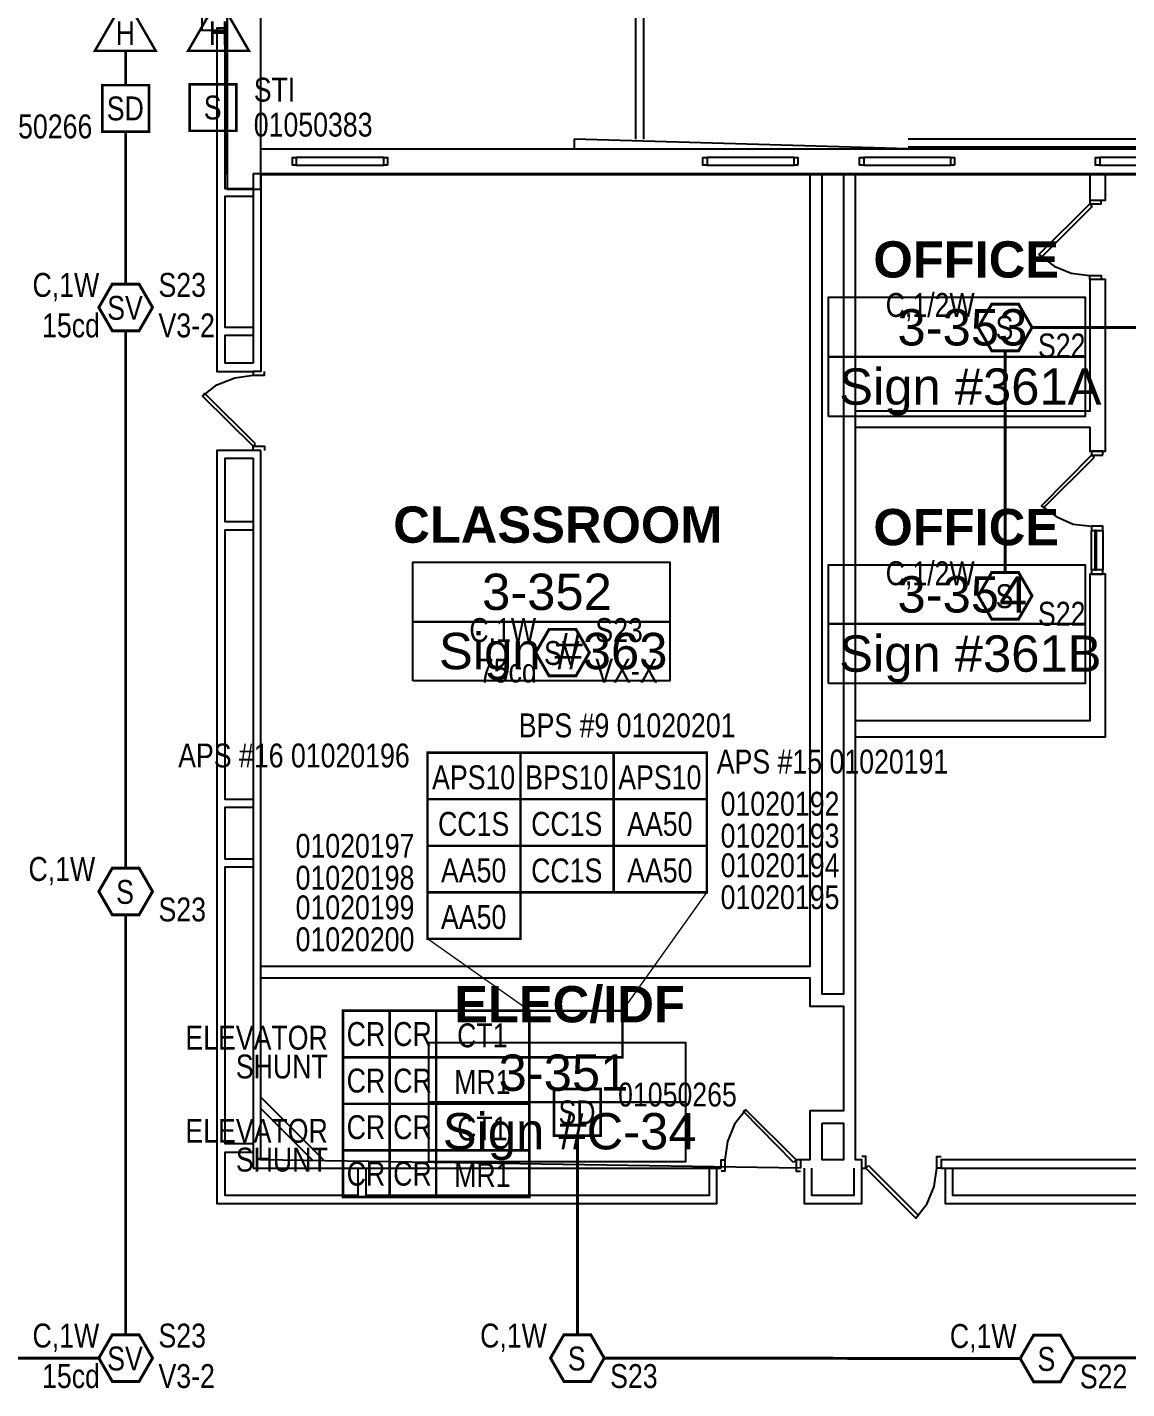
# Model space of a CAD drawing. Header units: inches. Extents: x 10004 to 17737, y 28227 to 35905.
# Drawn here: x 13058 to 13610, y 29377 to 30061 of the extents above; entities that cross this region are included whole.
import ezdxf
from ezdxf.enums import TextEntityAlignment as Align

# ---------------------------------------------------------------- set-up
doc = ezdxf.new("R2010")
doc.units = ezdxf.units.IN
doc.header["$LTSCALE"] = 0.25
doc.header["$MEASUREMENT"] = 0
for name, color, linetype in [('AMPLIFIER', 1, 'Continuous'), ('BACKGROUND', 8, 'Continuous'), ('CL-TEXT', 3, 'Continuous'), ('CONDUIT', 6, 'Continuous'), ('DOOR HOLDER', 1, 'Continuous'), ('MONITOR MODULE', 1, 'Continuous'), ('POWER SUPPLY', 1, 'Continuous'), ('PULL STATION', 1, 'Continuous'), ('RELAY MODULES', 1, 'Continuous'), ('SIGNAL MODULE', 1, 'Continuous'), ('SMOKE DETECTOR', 1, 'Continuous'), ('SPEAKER', 1, 'Continuous'), ('SPEAKER STROBE', 1, 'Continuous')]:
    doc.layers.add(name, color=color, linetype=linetype)
doc.styles.add('Arial', font='arial.ttf', dxfattribs={"width": 0.8})
doc.styles.add('ESSCOE_TEXT', font='arial.ttf', dxfattribs={"width": 0.8, "height": 12})
doc.styles.add('PDF Arial', font='arial.ttf')
doc.styles.add('PDF Arial Bold', font='arialbd.ttf')

# ---------------------------------------------------------------- blocks, each defined once
blk = doc.blocks.new('GC-S7')
at = {"layer": 'SPEAKER', "const_width": 1.46}
blk.add_lwpolyline([(13.83, 0.21), (7.08, 11.9), (-6.42, 11.9), (-13.17, 0.21), (-6.42, -11.49), (7.08, -11.49)], close=True, dxfattribs=at)
at = {"layer": 'SPEAKER', "style": 'Arial', "width": 0.8}
blk.add_text('S', height=12, dxfattribs=at).set_placement((0, 0), align=Align.MIDDLE)
for tag, p in [('C', (-14.98, 11.52)), ('1/2W', (-14.65, -8.82))]:
    blk.add_attdef(tag, text='', height=12, dxfattribs=at).set_placement(p, align=Align.MIDDLE_RIGHT)
blk.add_attdef('Speaker_Circuit', text='', height=12, dxfattribs=at).set_placement((16.8, -8.82), align=Align.MIDDLE_LEFT)
blk = doc.blocks.new('SIGA-278')
at = {"layer": 'PULL STATION', "const_width": 1.3}
blk.add_lwpolyline([(-11.5, -11.68), (-11.5, 11.7), (11.89, 11.7), (11.89, -11.68)], close=True, dxfattribs=at)
at = {"layer": 'PULL STATION', "style": 'Arial', "width": 0.8}
blk.add_text('S', height=12, dxfattribs=at).set_placement((0, 0), align=Align.MIDDLE)
for tag, p in [('ADDRESS', (20.64, 8.96)), ('ZONE', (20.64, -8.58))]:
    blk.add_attdef(tag, text='', height=12, dxfattribs=at).set_placement(p, align=Align.MIDDLE_LEFT)
blk.add_attdef('SUBSCRIPT', text='', height=12, dxfattribs=at).set_placement((-16.56, -9.02), align=Align.MIDDLE_RIGHT)
blk = doc.blocks.new('150X-AQN5')
at = {"layer": 'DOOR HOLDER', "const_width": 1.25}
blk.add_lwpolyline([(15.26, -8.81), (0, 17.63), (-15.26, -8.81)], close=True, dxfattribs=at)
at = {"layer": 'DOOR HOLDER', "style": 'Arial', "width": 0.8}
blk.add_text('H', height=12, dxfattribs=at).set_placement((0, 0), align=Align.MIDDLE)
blk.add_attdef('SUBSCRIPT', text='', height=12, dxfattribs=at).set_placement((11.35, 10.49), align=Align.MIDDLE_LEFT)
blk = doc.blocks.new('SIGA-PD')
at = {"layer": 'SMOKE DETECTOR', "const_width": 1.3}
blk.add_lwpolyline([(-11.5, -11.68), (-11.5, 11.7), (11.89, 11.7), (11.89, -11.68)], close=True, dxfattribs=at)
at = {"layer": 'SMOKE DETECTOR', "style": 'Arial', "width": 0.8}
blk.add_text('SD', height=12, dxfattribs=at).set_placement((0, 0), align=Align.MIDDLE)
for tag, p in [('ADDRESS', (20.64, 8.96)), ('ZONE', (20.64, -8.58))]:
    blk.add_attdef(tag, text='', height=12, dxfattribs=at).set_placement(p, align=Align.MIDDLE_LEFT)
blk.add_attdef('SUBSCRIPT', text='', height=12, dxfattribs=at).set_placement((-16.56, -9.02), align=Align.MIDDLE_RIGHT)
blk = doc.blocks.new('GC-S7VM')
at = {"layer": 'SPEAKER STROBE', "const_width": 1.46}
blk.add_lwpolyline([(13.83, 0.21), (7.08, 11.9), (-6.42, 11.9), (-13.17, 0.21), (-6.42, -11.49), (7.08, -11.49)], close=True, dxfattribs=at)
at = {"layer": 'SPEAKER STROBE', "style": 'Arial', "width": 0.8}
blk.add_text('SV', height=12, dxfattribs=at).set_placement((0, 0), align=Align.MIDDLE)
for tag, p in [('C', (-12.95, 11.52)), ('CANDELA', (-12.62, -8.82)), ('1/2W', (-12.62, -29.16))]:
    blk.add_attdef(tag, text='', height=12, dxfattribs=at).set_placement(p, align=Align.MIDDLE_RIGHT)
for tag, p in [('Speaker_Circuit', (16.8, 11.52)), ('Visual_Circuit', (16.8, -8.82))]:
    blk.add_attdef(tag, text='', height=12, dxfattribs=at).set_placement(p, align=Align.MIDDLE_LEFT)
blk = doc.blocks.new('APS10A')
at = {"layer": 'POWER SUPPLY', "const_width": 1.25}
blk.add_lwpolyline([(-23.19, 12.37), (23.58, 12.37), (23.58, -11.01), (-23.19, -11.01)], close=True, dxfattribs=at)
at = {"layer": 'POWER SUPPLY', "style": 'Arial', "width": 0.8}
blk.add_text('APS10', height=12, dxfattribs=at).set_placement((0, 0), align=Align.MIDDLE)
for tag, p in [('SUBSCRIPT', (27.61, 10.97)), ('PANEL_#', (27.61, -9.66))]:
    blk.add_attdef(tag, text='', height=12, dxfattribs=at).set_placement(p, align=Align.MIDDLE_LEFT)
blk = doc.blocks.new('SIGA-CC1S')
at = {"layer": 'SIGNAL MODULE', "const_width": 1.25}
blk.add_lwpolyline([(-23.19, 12.37), (23.58, 12.37), (23.58, -11.01), (-23.19, -11.01)], close=True, dxfattribs=at)
at = {"layer": 'SIGNAL MODULE', "style": 'Arial', "width": 0.8}
blk.add_text('CC1S', height=12, dxfattribs=at).set_placement((0, 0), align=Align.MIDDLE)
for tag, p in [('ADDRESS', (28.76, 11.59)), ('SUBSCRIPT', (28.76, -10.75))]:
    blk.add_attdef(tag, text='', height=12, dxfattribs=at).set_placement(p, align=Align.MIDDLE_LEFT)
blk = doc.blocks.new('SIGA-AA50')
at = {"layer": 'AMPLIFIER', "const_width": 1.25}
blk.add_lwpolyline([(-23.19, 12.37), (23.58, 12.37), (23.58, -11.01), (-23.19, -11.01)], close=True, dxfattribs=at)
at = {"layer": 'AMPLIFIER', "style": 'Arial', "width": 0.8}
blk.add_text('AA50', height=12, dxfattribs=at).set_placement((0, 0), align=Align.MIDDLE)
blk.add_attdef('SUBSCRIPT', text='', height=12, dxfattribs=at).set_placement((27.61, 10.97), align=Align.MIDDLE_LEFT)
blk = doc.blocks.new('BPS10A')
at = {"layer": 'POWER SUPPLY', "const_width": 1.25}
blk.add_lwpolyline([(-23.19, 12.37), (23.58, 12.37), (23.58, -11.01), (-23.19, -11.01)], close=True, dxfattribs=at)
at = {"layer": 'POWER SUPPLY', "style": 'Arial', "width": 0.8}
blk.add_text('BPS10', height=12, dxfattribs=at).set_placement((0, 0), align=Align.MIDDLE)
for tag, p in [('SUBSCRIPT', (27.61, 10.97)), ('PANEL_#', (27.61, -9.66))]:
    blk.add_attdef(tag, text='', height=12, dxfattribs=at).set_placement(p, align=Align.MIDDLE_LEFT)
blk = doc.blocks.new('MR101-C')
at = {"layer": 'RELAY MODULES', "const_width": 1.25}
blk.add_lwpolyline([(-23.19, 12.37), (23.58, 12.37), (23.58, -11.01), (-23.19, -11.01)], close=True, dxfattribs=at)
at = {"layer": 'RELAY MODULES', "style": 'Arial', "width": 0.8}
blk.add_text('MR1', height=12, dxfattribs=at).set_placement((0, 0), align=Align.MIDDLE)
blk = doc.blocks.new('SIGA-CT1')
at = {"layer": 'MONITOR MODULE', "const_width": 1.25}
blk.add_lwpolyline([(-23.19, 12.37), (23.58, 12.37), (23.58, -11.01), (-23.19, -11.01)], close=True, dxfattribs=at)
at = {"layer": 'MONITOR MODULE', "style": 'Arial', "width": 0.8}
blk.add_text('CT1', height=12, dxfattribs=at).set_placement((0, 0), align=Align.MIDDLE)
blk = doc.blocks.new('SIGA-CR')
at = {"layer": 'RELAY MODULES', "const_width": 1.3}
blk.add_lwpolyline([(-11.5, -11.68), (-11.5, 11.7), (11.89, 11.7), (11.89, -11.68)], close=True, dxfattribs=at)
at = {"layer": 'RELAY MODULES', "style": 'Arial', "width": 0.8}
blk.add_text('CR', height=12, dxfattribs=at).set_placement((0, 0), align=Align.MIDDLE)
for tag, p in [('ADDRESS', (20.64, 8.96)), ('ZONE', (20.64, -8.58))]:
    blk.add_attdef(tag, text='', height=12, dxfattribs=at).set_placement(p, align=Align.MIDDLE_LEFT)
blk.add_attdef('SUBSCRIPT', text='', height=12, dxfattribs=at).set_placement((-16.56, -9.02), align=Align.MIDDLE_RIGHT)

msp = doc.modelspace()

# ---------------------------------------------------------------- linework, layer by layer
at = {"lineweight": 0}
for p, q in [((13356.97, 29567.23), (13399.29, 29626.73)), ((13310.2, 29567.23), (13258.99, 29603.35))]:
    msp.add_line(p, q, dxfattribs=at)
at = {"layer": 'BACKGROUND', "ltscale": 3.935}
msp.add_lwpolyline([(14220.19, 31259.91), (14220.19, 29987.16), (13175.23, 29987.16)], dxfattribs=at)
at = {"layer": 'BACKGROUND', "ltscale": 3.136667}
msp.add_lwpolyline([(13175.23, 29979.84), (13176.19, 30948.01)], dxfattribs=at)
at = {"layer": 'BACKGROUND'}
for points in [[(13367.66, 30005), (13367.66, 30600.76), (13363.51, 30600.76), (13363.51, 30005)], [(13500.51, 30001.18), (13878.03, 30001.18), (13878.03, 30000.23), (14052.93, 30000.23), (14052.93, 30005), (14008.97, 30005), (14008.97, 30600.44), (14004.82, 30600.44), (14004.82, 30005), (13878.03, 30005), (13500.51, 30005)], [(14203.3, 29987.8), (14203.3, 29999.91), (13175.23, 29999.91), (13175.23, 30206.35), (13180.97, 30206.35), (13180.97, 30210.17), (13180.97, 30206.35), (13182.88, 30206.35), (13182.88, 30210.17), (13180.97, 30210.17), (13180.97, 30320.72), (13180.97, 30324.86), (13175.23, 30324.86), (13175.23, 30320.72)], [(13158.35, 30095.8), (13151.02, 30095.8), (13146.88, 30095.8), (13146.88, 30072.86), (13145.6, 30072.86), (13145.6, 30059.8), (13158.35, 30059.8), (13158.35, 30072.86), (13151.02, 30072.86), (13151.02, 30091.66), (13158.35, 30091.66)], [(13171.41, 29980.15), (13157.39, 29980.15), (13157.39, 30060.76), (13153.25, 30060.76), (13153.25, 29976.33), (13153.25, 29888.4), (13157.39, 29888.4), (13171.41, 29888.4)], [(13332.61, 30005), (13332.61, 30000.23), (13500.51, 30000.23)], [(13237.04, 29995.77), (13193.07, 29995.77)], [(13443.16, 29995.77), (13399.51, 29995.77)], [(13521.85, 29995.77), (13478.21, 29995.77)], [(13640.36, 29995.77), (13596.72, 29995.77)], [(13171.41, 29987.8), (13175.23, 29987.8), (13175.23, 29888.4), (13171.41, 29888.4), (13171.41, 29886.49), (13177.14, 29886.49), (13177.14, 29888.4)], [(13468.01, 29987.8), (13468.01, 29575.55), (13457.18, 29575.55), (13457.18, 29987.16), (13451.13, 29987.16), (13451.13, 29589.57), (13175.23, 29589.57)], [(13193.07, 29991.94), (13237.04, 29991.94)], [(13399.51, 29991.94), (13443.16, 29991.94)], [(13478.21, 29991.94), (13521.85, 29991.94)], [(13591.62, 29987.8), (13591.62, 29974.42), (13599.59, 29974.42), (13599.59, 29987.8)], [(13596.72, 29991.94), (13640.36, 29991.94)], [(13158.35, 29979.84), (13175.23, 29979.84)], [(13171.41, 29910.38), (13157.39, 29910.38), (13157.39, 29976.33), (13171.41, 29976.33)], [(13591.62, 29974.42), (13591.62, 29972.51), (13597.36, 29972.51), (13597.36, 29974.42)], [(13566.13, 29947.02), (13573.78, 29941.29), (13582.38, 29937.78), (13591.62, 29936.51)], [(13474.06, 29860.37), (13591.62, 29860.37), (13591.62, 29848.26), (13599.59, 29848.26), (13599.59, 29934.6), (13591.62, 29934.6), (13591.62, 29868.33), (13474.06, 29868.33)], [(13591.62, 29934.6), (13591.62, 29936.51), (13597.36, 29936.51), (13597.36, 29934.6)], [(13171.41, 29892.54), (13157.39, 29892.54), (13157.39, 29906.56), (13171.41, 29906.56)], [(13145.92, 29875.98), (13153.25, 29881.71), (13162.17, 29885.22), (13171.41, 29886.49)], [(13175.23, 29848.58), (13171.41, 29848.58), (13171.41, 29850.81), (13177.14, 29850.81), (13177.14, 29848.58)], [(13171.41, 29848.58), (13157.39, 29848.58), (13153.25, 29848.58), (13153.25, 29673.36), (13153.25, 29500.37), (13153.25, 29474.56), (13153.25, 29470.42), (13223.97, 29470.42), (13228.12, 29470.42), (13400.47, 29470.42), (13404.29, 29470.42), (13404.29, 29488.26)], [(13171.41, 29812.9), (13157.39, 29812.9), (13157.39, 29844.76), (13171.41, 29844.76)], [(13567.41, 29820.86), (13574.74, 29815.45), (13583.34, 29811.62), (13592.58, 29810.67), (13592.58, 29808.44), (13598.31, 29808.44), (13598.31, 29788.69)], [(13171.41, 29673.36), (13157.39, 29673.36), (13157.39, 29808.76), (13171.41, 29808.76)], [(13598.31, 29808.44), (13598.31, 29810.67), (13592.58, 29810.67)], [(13592.58, 29788.69), (13592.58, 29808.44)], [(13474.06, 29704.9), (13599.59, 29704.9), (13599.59, 29712.86), (13599.59, 29786.46), (13591.62, 29786.46), (13591.62, 29712.86), (13474.06, 29712.86)], [(13171.41, 29643.41), (13157.39, 29643.41), (13157.39, 29669.54), (13171.41, 29669.54)], [(13171.41, 29500.37), (13157.39, 29500.37), (13157.39, 29639.59), (13171.41, 29639.59)], [(13175.23, 29583.84), (13451.13, 29583.84), (13451.13, 29575.55), (13451.13, 29569.5), (13468.01, 29569.5), (13468.01, 29516.93), (13451.13, 29516.93), (13451.13, 29510.88), (13451.13, 29492.4), (13446.35, 29492.4), (13444.12, 29492.4), (13444.12, 29486.67), (13446.35, 29486.67)], [(13448.26, 29488.26), (13448.26, 29470.42), (13452.08, 29470.42), (13473.11, 29470.42), (13477.25, 29470.42), (13477.25, 29492.4), (13474.06, 29492.4), (13474.06, 29569.5), (13474.06, 29575.55)], [(13206.77, 29492.4), (13175.23, 29523.94)], [(13175.23, 29518.21), (13201.04, 29492.4)], [(13418.95, 29517.57), (13413.21, 29510.24), (13409.71, 29501.64), (13408.44, 29492.4)], [(13223.97, 29488.26), (13223.97, 29474.56), (13157.39, 29474.56), (13157.39, 29496.23), (13171.41, 29496.23)], [(13477.25, 29488.26), (13479.16, 29488.26), (13479.16, 29494), (13477.25, 29494)], [(13856.68, 29494), (13858.59, 29494), (13858.59, 29488.26), (13856.68, 29488.26), (13856.68, 29492.4), (13517.07, 29492.4), (13517.07, 29488.26), (13514.84, 29488.26), (13514.84, 29494), (13517.07, 29494)], [(13171.41, 29488.26), (13175.23, 29488.26)], [(13400.47, 29488.26), (13400.47, 29474.56), (13228.12, 29474.56), (13228.12, 29488.26)], [(13406.52, 29488.26), (13406.52, 29492.4), (13408.44, 29492.4), (13408.44, 29486.67), (13406.52, 29486.67)], [(13446.35, 29492.4), (13446.35, 29488.26)], [(13473.11, 29488.26), (13473.11, 29474.56), (13452.08, 29474.56), (13452.08, 29488.26)], [(13504.33, 29463.09), (13510.06, 29470.42), (13513.57, 29479.02), (13514.84, 29488.26)], [(13518.98, 29488.26), (13518.98, 29470.42), (13522.81, 29470.42), (13850.63, 29470.42), (13854.45, 29470.42), (13854.45, 29488.26)], [(13850.63, 29488.26), (13850.63, 29474.56), (13522.81, 29474.56), (13522.81, 29488.26)]]:
    msp.add_lwpolyline(points, dxfattribs=at)
at = {"layer": 'BACKGROUND', "ltscale": 0.585}
msp.add_lwpolyline([(13158.35, 30239.16), (13158.35, 29979.84)], dxfattribs=at)
at = {"layer": 'BACKGROUND', "ltscale": 0.578333}
msp.add_lwpolyline([(13158.35, 29987.16), (13158.35, 30206.35)], dxfattribs=at)
at = {"layer": 'BACKGROUND', "ltscale": 0.695}
msp.add_lwpolyline([(13500.51, 30000.23), (13332.61, 30005)], dxfattribs=at)
at = {"layer": 'BACKGROUND'}
for points in [[(13193.07, 29991.94), (13191.16, 29991.94), (13191.16, 29995.77), (13193.07, 29995.77)], [(13237.04, 29991.94), (13237.04, 29995.77), (13193.07, 29995.77), (13193.07, 29991.94)], [(13238.95, 29991.94), (13237.04, 29991.94), (13237.04, 29995.77), (13238.95, 29995.77)], [(13399.51, 29991.94), (13397.28, 29991.94), (13397.28, 29995.77), (13399.51, 29995.77)], [(13443.16, 29991.94), (13443.16, 29995.77), (13399.51, 29995.77), (13399.51, 29991.94)], [(13445.07, 29991.94), (13443.16, 29991.94), (13443.16, 29995.77), (13445.07, 29995.77)], [(13478.21, 29991.94), (13475.97, 29991.94), (13475.97, 29995.77), (13478.21, 29995.77)], [(13521.85, 29991.94), (13521.85, 29995.77), (13478.21, 29995.77), (13478.21, 29991.94)], [(13523.76, 29991.94), (13521.85, 29991.94), (13521.85, 29995.77), (13523.76, 29995.77)], [(13596.72, 29991.94), (13594.49, 29991.94), (13594.49, 29995.77), (13596.72, 29995.77)], [(13640.36, 29991.94), (13640.36, 29995.77), (13596.72, 29995.77), (13596.72, 29991.94)], [(13592.9, 29971.23), (13567.41, 29945.75), (13566.13, 29947.02), (13591.62, 29972.51)], [(13460.36, 29895.73), (13460.36, 29925.68), (13589.39, 29925.68), (13589.39, 29895.73)], [(13460.36, 29865.78), (13460.36, 29895.73), (13589.39, 29895.73), (13589.39, 29865.78)], [(13172.68, 29852.08), (13147.2, 29877.25), (13145.92, 29875.98), (13171.41, 29850.81)], [(13593.85, 29845.08), (13568.36, 29819.91), (13567.41, 29820.86), (13592.58, 29846.35)], [(13598.31, 29846.35), (13598.31, 29848.26), (13592.58, 29848.26), (13592.58, 29846.35)], [(13595.13, 29788.69), (13595.13, 29808.44), (13594.17, 29808.44), (13594.17, 29788.69)], [(13251.69, 29762.56), (13251.69, 29792.51), (13380.72, 29792.51), (13380.72, 29762.56)], [(13460.36, 29761.61), (13460.36, 29791.23), (13589.39, 29791.23), (13589.39, 29761.61)], [(13598.31, 29786.46), (13598.31, 29788.69), (13592.58, 29788.69), (13592.58, 29786.46)], [(13251.69, 29732.93), (13251.69, 29762.56), (13380.72, 29762.56), (13380.72, 29732.93)], [(13460.36, 29731.66), (13460.36, 29761.61), (13589.39, 29761.61), (13589.39, 29731.66)], [(13259.66, 29521.39), (13259.66, 29551.34), (13388.68, 29551.34), (13388.68, 29521.39)], [(13259.66, 29491.45), (13259.66, 29521.39), (13388.68, 29521.39), (13388.68, 29491.45)], [(13442.84, 29491.13), (13417.67, 29516.61), (13418.95, 29517.57), (13444.12, 29492.4)], [(13457.18, 29510.88), (13468.01, 29510.88), (13468.01, 29492.4), (13457.18, 29492.4)], [(13480.44, 29489.54), (13505.6, 29464.37), (13504.33, 29463.09), (13479.16, 29488.26)]]:
    msp.add_lwpolyline(points, close=True, dxfattribs=at)
at = {"layer": 'BACKGROUND', "ltscale": 0.345}
msp.add_lwpolyline([(13171.41, 29987.8), (13171.41, 29892.54)], dxfattribs=at)
at = {"layer": 'BACKGROUND', "ltscale": 1.683333}
msp.add_lwpolyline([(13175.23, 29987.8), (14203.3, 29987.8)], dxfattribs=at)
at = {"layer": 'BACKGROUND', "ltscale": 0.771667}
msp.add_lwpolyline([(13474.06, 29575.55), (13474.06, 29987.8)], dxfattribs=at)
at = {"layer": 'BACKGROUND', "ltscale": 0.728333}
msp.add_lwpolyline([(13171.41, 29844.76), (13171.41, 29488.26)], dxfattribs=at)
at = {"layer": 'BACKGROUND', "ltscale": 1.355}
msp.add_lwpolyline([(13446.35, 29488.26), (13175.23, 29492.4), (13175.23, 29848.58)], dxfattribs=at)
at = {"layer": 'BACKGROUND', "ltscale": 0.901667}
msp.add_lwpolyline([(13175.23, 29488.26), (13406.52, 29488.26)], dxfattribs=at)
at = {"layer": 'BACKGROUND', "ltscale": 1.715}
msp.add_lwpolyline([(13517.07, 29488.26), (13856.68, 29488.26)], dxfattribs=at)
at = {"layer": 'CONDUIT', "lineweight": 0, "const_width": 1.5}
for points in [[(13107.39, 30049.42), (13107.39, 30032.15)], [(13107.39, 30008.77), (13107.39, 29932.2)], [(13715.75, 29841.12), (13715.75, 29910.42), (13562.67, 29910.42)], [(13107.39, 29908.81), (13107.39, 29638.86)], [(13549.17, 29898.73), (13549.17, 29787.37)], [(13107.39, 29615.48), (13107.39, 29404.51)], [(13334.28, 29504.54), (13334.28, 29404.51)], [(13093.89, 29392.82), (12968.97, 29392.82)], [(13556.7, 29392.61), (13347.78, 29392.81)], [(13704.25, 29393.02), (13583.94, 29393.02)]]:
    msp.add_lwpolyline(points, dxfattribs=at)
at = {"layer": 'SIGNAL MODULE', "const_width": 1.25}
msp.add_lwpolyline([(13310.2, 29567.23), (13356.97, 29567.23), (13356.97, 29543.85), (13310.2, 29543.85)], close=True, dxfattribs=at)

# ---------------------------------------------------------------- block references
at = {"layer": 'AMPLIFIER'}
for p in [(13375.71, 29661.12), (13282.18, 29637.74), (13375.71, 29637.74), (13282.18, 29614.36)]:
    msp.add_blockref('SIGA-AA50', p, dxfattribs=at)
at = {"layer": 'DOOR HOLDER'}
for p in [(13107.21, 30058.23), (13154.04, 30058.23)]:
    msp.add_blockref('150X-AQN5', p, dxfattribs=at)
at = {"layer": 'MONITOR MODULE'}
for p in [(13286.55, 29554.91), (13286.55, 29508.15)]:
    msp.add_blockref('SIGA-CT1', p, dxfattribs=at)
at = {"layer": 'POWER SUPPLY'}
ref = msp.add_blockref('BPS10A', (13328.95, 29684.51), dxfattribs=at)
ref.add_attrib('PANEL_#', 'BPS #9 01020201', dxfattribs={"height": 12, "style": 'Arial', "width": 0.8}).set_placement((13304.85, 29710.6), align=Align.MIDDLE_LEFT)
ref = msp.add_blockref('APS10A', (13282.18, 29684.51), dxfattribs=at)
ref.add_attrib('SUBSCRIPT', 'APS #16 01020196', dxfattribs={"height": 12, "style": 'Arial', "width": 0.8}).set_placement((13133.76, 29695.47), align=Align.MIDDLE_LEFT)
ref = msp.add_blockref('APS10A', (13375.71, 29684.51), dxfattribs=at)
ref.add_attrib('PANEL_#', 'APS #15 01020191', dxfattribs={"height": 12, "style": 'Arial', "width": 0.8}).set_placement((13404.29, 29692.41), align=Align.MIDDLE_LEFT)
at = {"layer": 'PULL STATION'}
msp.add_blockref('SIGA-278', (13151.09, 30020.9), dxfattribs=at).add_auto_attribs({'ADDRESS': 'STI', 'ZONE': '01050383'})
at = {"layer": 'RELAY MODULES'}
for p in [(13228.09, 29555.59), (13251.47, 29555.59), (13228.09, 29532.2), (13251.47, 29532.2), (13228.09, 29508.82), (13251.47, 29508.82), (13228.09, 29485.44), (13251.47, 29485.44)]:
    msp.add_blockref('SIGA-CR', p, dxfattribs=at)
at = {"layer": 'SIGNAL MODULE'}
for p in [(13282.18, 29661.12), (13328.95, 29661.12), (13328.95, 29637.74)]:
    msp.add_blockref('SIGA-CC1S', p, dxfattribs=at)
at = {"layer": 'SMOKE DETECTOR'}
for p, values in [((13107.2, 30020.45), {'SUBSCRIPT': '01050266'}), ((13334.09, 29516.22), {'ADDRESS': '01050265'})]:
    msp.add_blockref('SIGA-PD', p, dxfattribs=at).add_auto_attribs(values)
for p in [(13286.55, 29531.53), (13286.55, 29484.77)]:
    msp.add_blockref('MR101-C', p, dxfattribs=at)
at = {"layer": 'SPEAKER'}
for p, values in [((13548.84, 29910.21), {'C': 'C,1/2W', 'Speaker_Circuit': 'S22'}), ((13548.84, 29775.48), {'C': 'C,1/2W', 'Speaker_Circuit': 'S22'}), ((13107.07, 29626.96), {'C': 'C,1W', 'Speaker_Circuit': 'S23'}), ((13333.95, 29392.61), {'C': 'C,1W', 'Speaker_Circuit': 'S23'}), ((13569.88, 29392.4), {'C': 'C,1W', 'Speaker_Circuit': 'S22'})]:
    msp.add_blockref('GC-S7', p, dxfattribs=at).add_auto_attribs(values)
at = {"layer": 'SPEAKER STROBE'}
for p, values in [((13107.07, 29920.3), {'C': 'C,1W', 'Speaker_Circuit': 'S23', 'Visual_Circuit': 'V3-2', 'CANDELA': '15cd'}), ((13326.5, 29746.94), {'C': 'C,1W', 'Speaker_Circuit': 'S23', 'Visual_Circuit': 'VX-X', 'CANDELA': '75cd'}), ((13107.07, 29392.61), {'C': 'C,1W', 'Speaker_Circuit': 'S23', 'Visual_Circuit': 'V3-2', 'CANDELA': '15cd'})]:
    msp.add_blockref('GC-S7VM', p, dxfattribs=at).add_auto_attribs(values)

# ---------------------------------------------------------------- texts
at = {"layer": 'AMPLIFIER', "style": 'ESSCOE_TEXT', "width": 0.8}
for s, p in [('01020192', (13465.92, 29671.25)), ('01020193', (13465.92, 29655.21)), ('01020197', (13252.43, 29650.11)), ('01020194', (13465.92, 29640.33)), ('01020198', (13252.43, 29634.08)), ('01020195', (13465.92, 29624.29)), ('01020199', (13252.43, 29619.19)), ('01020200', (13252.43, 29603.16))]:
    msp.add_text(s, height=12, dxfattribs=at).set_placement(p, align=Align.MIDDLE_RIGHT)
at = {"layer": 'BACKGROUND', "attachment_point": 7}
for s, insert, char_height, style in [('OFFICE', (13482.98, 29935.24), 18.216, 'PDF Arial Bold'), ('3-353', (13495.09, 29901.14), 18.245, 'PDF Arial'), ('Sign #361A', (13465.78, 29866.15), 18.245, 'PDF Arial'), ('CLASSROOM', (13241.81, 29802.06), 18.216, 'PDF Arial Bold'), ('OFFICE', (13482.98, 29800.8), 18.216, 'PDF Arial Bold'), ('3-352', (13286.42, 29768.29), 18.245, 'PDF Arial'), ('3-354', (13495.09, 29767.02), 18.245, 'PDF Arial'), ('Sign #363', (13264.75, 29733.3), 18.245, 'PDF Arial'), ('Sign #361B', (13465.78, 29732.03), 18.245, 'PDF Arial'), ('ELEC/IDF', (13272.4, 29560.91), 18.216, 'PDF Arial Bold'), ('3-351', (13294.7, 29526.8), 18.245, 'PDF Arial'), ('Sign #C-34', (13266.66, 29492.14), 18.245, 'PDF Arial')]:
    msp.add_mtext(s, dxfattribs=dict(at, insert=insert, char_height=char_height, style=style))
at = {"layer": 'CL-TEXT', "style": 'Arial', "width": 0.8}
for s, p in [('ELEVATOR ', (13212.64, 29553.74)), ('SHUNT ', (13212.64, 29539.28)), ('ELEVATOR ', (13212.64, 29506.97)), ('SHUNT ', (13212.64, 29492.51))]:
    msp.add_text(s, height=12, dxfattribs=at).set_placement(p, align=Align.MIDDLE_RIGHT)

doc.saveas('drawing.dxf')
